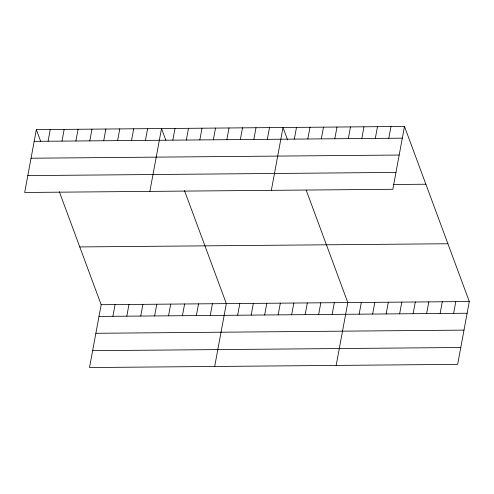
<?xml version="1.0" encoding="UTF-8"?>
<svg xmlns="http://www.w3.org/2000/svg" width="494" height="494" viewBox="0 0 494 494"><rect width="100%" height="100%" fill="white"/><g stroke="black" fill="none" stroke-linecap="round" stroke-linejoin="round"><path stroke-width="0.74" d="M36.346 129.632L24.7 192.475L392.835 189.295L404.481 126.452L36.346 129.632L40.675 141.321M48.085 141.228L50.252 129.508M61.991 141.111L64.164 129.391M75.897 140.988L78.071 129.267M89.803 140.87L91.977 129.15M103.709 140.753L105.883 129.033M117.621 140.629L119.789 128.909M131.528 140.512L133.701 128.792M59.311 191.66L101.165 304.705L89.519 367.548L457.654 364.368L469.3 301.525L404.481 126.452M145.434 140.389L147.607 128.668M112.898 316.308L115.071 304.588M126.81 316.185L128.977 304.465M149.867 191.394L161.513 128.551L165.842 140.24M172.838 140.154L175.012 128.434M140.716 316.067L142.89 304.347M186.337 140.037L188.51 128.317M154.622 315.944L156.796 304.224M199.835 139.919L202.009 128.199M168.528 315.827L170.702 304.106M213.334 139.802L215.508 128.082M182.434 315.709L184.608 303.989M226.832 139.685L229.006 127.965M196.346 315.586L198.514 303.866M240.331 139.567L242.505 127.853M210.253 315.468L212.426 303.748M253.83 139.456L256.003 127.736M214.686 366.468L226.332 303.625L184.478 190.579M267.328 139.339L269.502 127.619M237.657 315.228L239.831 303.507M271.348 190.344L283 127.501L287.582 139.882M251.156 315.11L253.329 303.39M294.325 139.104L296.499 127.384M264.654 314.999L266.828 303.279M307.824 138.987L309.991 127.267M278.153 314.882L280.326 303.162M321.322 138.87L323.49 127.149M291.651 314.764L293.825 303.044M334.821 138.752L336.988 127.032M305.15 314.647L307.324 302.927M348.319 138.635L350.487 126.915M318.649 314.53L320.816 302.81M361.818 138.524L363.985 126.804M332.147 314.412L334.315 302.692M375.317 138.406L377.484 126.686M336.167 365.418L347.813 302.575L306.224 190.233M388.809 138.289L390.982 126.569M359.144 314.178L361.312 302.458M372.643 314.061L374.81 302.347M386.135 313.949L388.309 302.229M399.634 313.832L401.807 302.112M413.132 313.715L415.306 301.995M426.631 313.597L428.804 301.877M440.129 313.48L442.303 301.76M453.628 313.363L455.801 301.643M34.172 141.352L402.307 138.172M31.048 158.222L399.183 155.042M27.825 175.605L395.96 172.425M393.625 184.503L425.871 184.225M79.775 246.932L447.91 243.752M101.165 304.705L469.3 301.525M98.991 316.426L467.126 313.245M95.867 333.296L464.002 330.116M92.644 350.678L460.779 347.498"/></g></svg>
